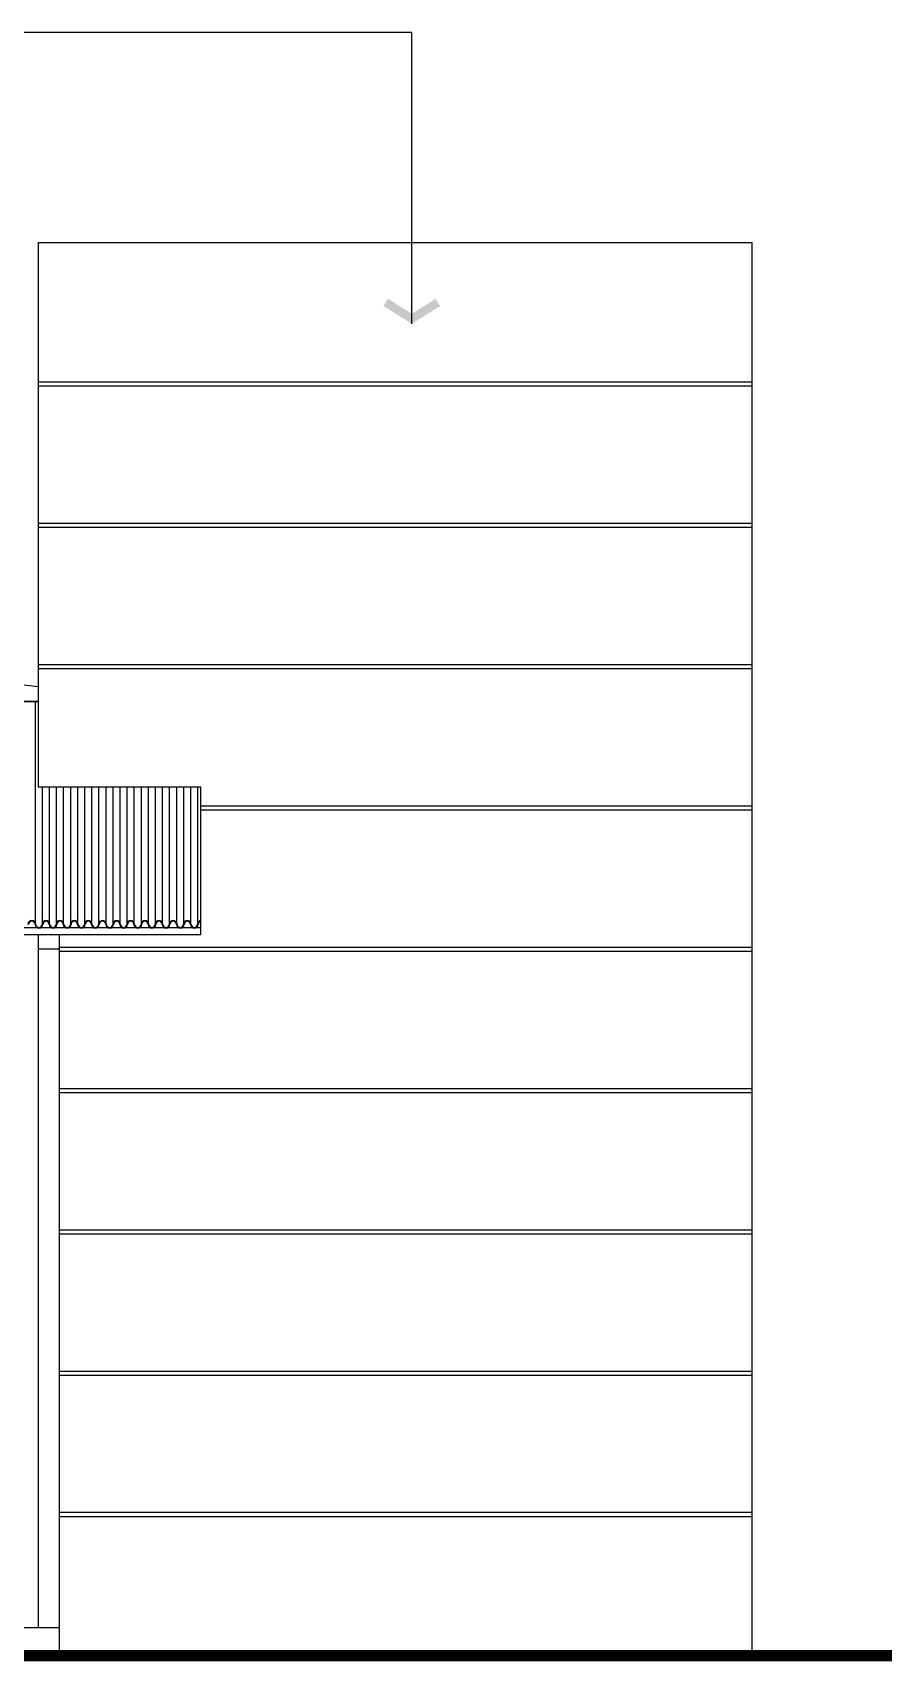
# Model space of a CAD drawing. Extents: x 5924 to 15219, y 2637 to 8140.
# Drawn here: x 11253 to 11855, y 6850 to 8002 of the extents above; entities that cross this region are included whole.
import ezdxf

# ---------------------------------------------------------------- set-up
doc = ezdxf.new("R2010")
doc.units = 0
doc.header["$LTSCALE"] = 35
doc.layers.get('0').update_dxf_attribs({"linetype": 'CONTINUOUS'})
for name, color, linetype in [('ESPEC', 2, 'CONTINUOUS'), ('ESTRUT', 12, 'CONTINUOUS'), ('GERAL', 7, 'CONTINUOUS'), ('HACHURA', 13, 'CONTINUOUS'), ('INDCORTE', 2, 'CONTINUOUS'), ('LINVISTA', 13, 'CONTINUOUS')]:
    doc.layers.add(name, color=color, linetype=linetype)

# ---------------------------------------------------------------- blocks, each defined once
blk = doc.blocks.new('INDSETAD')
at = {"color": 4, "linetype": 'ByBlock'}
for points in [[(0, 0), (1.26, 2), (0.71, 0), (1.77, 1.68)], [(0, 0), (1.26, -2), (0.71, 0), (1.77, -1.68)]]:
    blk.add_solid(points, dxfattribs=at)

msp = doc.modelspace()

# ---------------------------------------------------------------- linework, layer by layer
at = {"layer": 'ESPEC'}
for p, q in [((11521.026, 8002.429), (11197.406, 8002.429)), ((11521.026, 7796.345), (11521.026, 8002.429))]:
    msp.add_line(p, q, dxfattribs=at)
at = {"layer": 'ESTRUT'}
for p, q in [((11256.839, 6873.858), (11256.839, 7364.056)), ((11271.839, 7353.858), (11256.839, 7353.858)), ((11271.839, 6853.858), (11271.839, 7364.056)), ((7089.693, 6873.858), (11271.839, 6873.858))]:
    msp.add_line(p, q, dxfattribs=at)
at = {"layer": 'ESTRUT', "const_width": 8}
msp.add_lwpolyline([(6389.693, 6853.858), (12216.59, 6853.858)], dxfattribs=at)
at = {"layer": 'GERAL'}
for p, q in [((11256.932, 7468.367), (11256.959, 7853.858)), ((11256.959, 7853.858), (11761.77, 7853.858)), ((11761.77, 6853.858), (11761.77, 7853.858)), ((11256.937, 7539.478), (11239.693, 7541.271)), ((11239.693, 7529.073), (11256.937, 7529.073))]:
    msp.add_line(p, q, dxfattribs=at)
at = {"layer": 'HACHURA'}
for p, q in [((11259.693, 7371.411), (11259.693, 7373.862)), ((11259.693, 7372.508), (11259.693, 7373.862)), ((11269.693, 7371.411), (11269.693, 7373.862)), ((11269.693, 7372.508), (11269.693, 7373.862)), ((11279.693, 7371.411), (11279.693, 7373.862)), ((11279.693, 7372.508), (11279.693, 7373.862)), ((11289.693, 7371.411), (11289.693, 7373.862)), ((11289.693, 7372.508), (11289.693, 7373.862)), ((11299.693, 7371.411), (11299.693, 7373.862)), ((11299.693, 7372.508), (11299.693, 7373.862)), ((11309.693, 7371.411), (11309.693, 7373.862)), ((11309.693, 7372.508), (11309.693, 7373.862)), ((11319.693, 7371.411), (11319.693, 7373.862)), ((11319.693, 7372.508), (11319.693, 7373.862)), ((11329.693, 7371.411), (11329.693, 7373.862)), ((11329.693, 7372.508), (11329.693, 7373.862)), ((11339.693, 7371.411), (11339.693, 7373.862)), ((11339.693, 7372.508), (11339.693, 7373.862)), ((11349.693, 7371.411), (11349.693, 7373.862)), ((11349.693, 7372.508), (11349.693, 7373.862)), ((11359.693, 7371.411), (11359.693, 7373.862)), ((11359.693, 7372.508), (11359.693, 7373.862)), ((11369.693, 7371.411), (11369.693, 7373.862)), ((11369.693, 7372.508), (11369.693, 7373.862))]:
    msp.add_line(p, q, dxfattribs=at)
at = {"layer": 'INDCORTE'}
for p, q in [((11371.839, 7368.959), (7607.465, 7368.959)), ((11259.443, 7371.415), (11259.943, 7371.406)), ((11269.443, 7371.415), (11269.943, 7371.406)), ((11279.443, 7371.415), (11279.943, 7371.406)), ((11289.443, 7371.415), (11289.943, 7371.406)), ((11299.443, 7371.415), (11299.943, 7371.406)), ((11309.443, 7371.415), (11309.943, 7371.406)), ((11319.443, 7371.415), (11319.943, 7371.406)), ((11329.443, 7371.415), (11329.943, 7371.406)), ((11339.443, 7371.415), (11339.943, 7371.406)), ((11349.443, 7371.415), (11349.943, 7371.406)), ((11359.443, 7371.415), (11359.943, 7371.406)), ((11369.443, 7371.415), (11369.943, 7371.406))]:
    msp.add_line(p, q, dxfattribs=at)
for centre, radius, start, end in [((11252.193, 7371.362), 2.75, 1.123519, 178.876481), ((11252.193, 7371.362), 2.25, 1.123519, 178.876481), ((11257.193, 7371.46), 2.75, 181.123519, 358.876481), ((11257.193, 7371.46), 2.25, 181.123519, 358.876481), ((11262.193, 7371.362), 2.75, 1.123519, 178.876481), ((11262.193, 7371.362), 2.25, 1.123519, 178.876481), ((11267.193, 7371.46), 2.75, 181.123519, 358.876481), ((11267.193, 7371.46), 2.25, 181.123519, 358.876481), ((11272.193, 7371.362), 2.75, 1.123519, 178.876481), ((11272.193, 7371.362), 2.25, 1.123519, 178.876481), ((11277.193, 7371.46), 2.75, 181.123519, 358.876481), ((11277.193, 7371.46), 2.25, 181.123519, 358.876481), ((11282.193, 7371.362), 2.75, 1.123519, 178.876481), ((11282.193, 7371.362), 2.25, 1.123519, 178.876481), ((11287.193, 7371.46), 2.75, 181.123519, 358.876481), ((11287.193, 7371.46), 2.25, 181.123519, 358.876481), ((11292.193, 7371.362), 2.75, 1.123519, 178.876481), ((11292.193, 7371.362), 2.25, 1.123519, 178.876481), ((11297.193, 7371.46), 2.75, 181.123519, 358.876481), ((11297.193, 7371.46), 2.25, 181.123519, 358.876481), ((11302.193, 7371.362), 2.75, 1.123519, 178.876481), ((11302.193, 7371.362), 2.25, 1.123519, 178.876481), ((11307.193, 7371.46), 2.75, 181.123519, 358.876481), ((11307.193, 7371.46), 2.25, 181.123519, 358.876481), ((11312.193, 7371.362), 2.75, 1.123519, 178.876481), ((11312.193, 7371.362), 2.25, 1.123519, 178.876481), ((11317.193, 7371.46), 2.75, 181.123519, 358.876481), ((11317.193, 7371.46), 2.25, 181.123519, 358.876481), ((11322.193, 7371.362), 2.75, 1.123519, 178.876481), ((11322.193, 7371.362), 2.25, 1.123519, 178.876481), ((11327.193, 7371.46), 2.75, 181.123519, 358.876481), ((11327.193, 7371.46), 2.25, 181.123519, 358.876481), ((11332.193, 7371.362), 2.75, 1.123519, 178.876481), ((11332.193, 7371.362), 2.25, 1.123519, 178.876481), ((11337.193, 7371.46), 2.75, 181.123519, 358.876481), ((11337.193, 7371.46), 2.25, 181.123519, 358.876481), ((11342.193, 7371.362), 2.75, 1.123519, 178.876481), ((11342.193, 7371.362), 2.25, 1.123519, 178.876481), ((11347.193, 7371.46), 2.75, 181.123519, 358.876481), ((11347.193, 7371.46), 2.25, 181.123519, 358.876481), ((11352.193, 7371.362), 2.75, 1.123519, 178.876481), ((11352.193, 7371.362), 2.25, 1.123519, 178.876481), ((11357.193, 7371.46), 2.75, 181.123519, 358.876481), ((11357.193, 7371.46), 2.25, 181.123519, 358.876481), ((11362.193, 7371.362), 2.75, 1.123519, 178.876481), ((11362.193, 7371.362), 2.25, 1.123519, 178.876481), ((11367.193, 7371.46), 2.75, 181.123519, 358.876481), ((11367.193, 7371.46), 2.25, 181.123519, 358.876481), ((11372.193, 7371.362), 2.75, 97.382533, 178.876481), ((11372.193, 7371.362), 2.25, 99.035201, 178.876481)]:
    msp.add_arc(centre, radius, start, end, dxfattribs=at)
at = {"layer": 'LINVISTA'}
for p, q in [((11256.959, 7755.358), (11761.77, 7755.358)), ((11256.959, 7752.358), (11761.77, 7752.358)), ((11256.952, 7655.358), (11761.763, 7655.358)), ((11256.952, 7652.358), (11761.763, 7652.358)), ((11256.945, 7555.358), (11761.756, 7555.358)), ((11256.945, 7552.358), (11761.756, 7552.358)), ((11256.937, 7529.073), (7607.465, 7529.073)), ((11254.693, 7372.508), (11254.693, 7529.073)), ((11371.839, 7468.367), (11256.932, 7468.367)), ((11259.693, 7371.411), (11259.693, 7468.367)), ((11259.693, 7372.508), (11259.693, 7468.367)), ((11264.693, 7372.508), (11264.693, 7468.367)), ((11269.693, 7371.411), (11269.693, 7468.367)), ((11269.693, 7372.508), (11269.693, 7468.367)), ((11274.693, 7372.508), (11274.693, 7468.367)), ((11279.693, 7371.411), (11279.693, 7468.367)), ((11279.693, 7372.508), (11279.693, 7468.367)), ((11284.693, 7372.508), (11284.693, 7468.367)), ((11289.693, 7371.411), (11289.693, 7468.367)), ((11289.693, 7372.508), (11289.693, 7468.367)), ((11294.693, 7372.508), (11294.693, 7468.367)), ((11299.693, 7371.411), (11299.693, 7468.367)), ((11299.693, 7372.508), (11299.693, 7468.367)), ((11304.693, 7372.508), (11304.693, 7468.367)), ((11309.693, 7371.411), (11309.693, 7468.367)), ((11309.693, 7372.508), (11309.693, 7468.367)), ((11314.693, 7372.508), (11314.693, 7468.367)), ((11319.693, 7371.411), (11319.693, 7468.367)), ((11319.693, 7372.508), (11319.693, 7468.367)), ((11324.693, 7372.508), (11324.693, 7468.367)), ((11329.693, 7371.411), (11329.693, 7468.367)), ((11329.693, 7372.508), (11329.693, 7468.367)), ((11334.693, 7372.508), (11334.693, 7468.367)), ((11339.693, 7371.411), (11339.693, 7468.367)), ((11339.693, 7372.508), (11339.693, 7468.367)), ((11344.693, 7372.508), (11344.693, 7468.367)), ((11349.693, 7371.411), (11349.693, 7468.367)), ((11349.693, 7372.508), (11349.693, 7468.367)), ((11354.693, 7372.508), (11354.693, 7468.367)), ((11359.693, 7371.411), (11359.693, 7468.367)), ((11359.693, 7372.508), (11359.693, 7468.367)), ((11364.693, 7372.508), (11364.693, 7468.367)), ((11369.693, 7371.411), (11369.693, 7468.367)), ((11369.693, 7372.508), (11369.693, 7468.367)), ((11371.839, 7364.056), (11371.839, 7468.367)), ((11371.839, 7455.358), (11761.748, 7455.358)), ((11371.839, 7452.358), (11761.748, 7452.358)), ((11254.693, 7372.508), (11254.693, 7373.862)), ((11264.693, 7372.508), (11264.693, 7373.862)), ((11274.693, 7372.508), (11274.693, 7373.862)), ((11284.693, 7372.508), (11284.693, 7373.862)), ((11294.693, 7372.508), (11294.693, 7373.862)), ((11304.693, 7372.508), (11304.693, 7373.862)), ((11314.693, 7372.508), (11314.693, 7373.862)), ((11324.693, 7372.508), (11324.693, 7373.862)), ((11334.693, 7372.508), (11334.693, 7373.862)), ((11344.693, 7372.508), (11344.693, 7373.862)), ((11354.693, 7372.508), (11354.693, 7373.862)), ((11364.693, 7372.508), (11364.693, 7373.862)), ((11371.839, 7364.056), (7607.465, 7364.056)), ((11271.839, 7355.358), (11761.741, 7355.358)), ((11271.839, 7352.358), (11761.741, 7352.358)), ((11271.839, 7255.358), (11761.734, 7255.358)), ((11271.839, 7252.358), (11761.734, 7252.358)), ((11271.839, 7155.358), (11761.727, 7155.358)), ((11271.839, 7152.358), (11761.727, 7152.358)), ((11271.839, 7055.358), (11761.72, 7055.358)), ((11271.839, 7052.358), (11761.72, 7052.358)), ((11271.839, 6955.358), (11761.713, 6955.358)), ((11271.839, 6952.358), (11761.713, 6952.358))]:
    msp.add_line(p, q, dxfattribs=at)

# ---------------------------------------------------------------- block references
at = {"layer": 'ESPEC', "xscale": 10, "yscale": 10, "zscale": 10, "rotation": 90}
msp.add_blockref('INDSETAD', (11521.026, 7796.345), dxfattribs=at)

doc.saveas('drawing.dxf')
